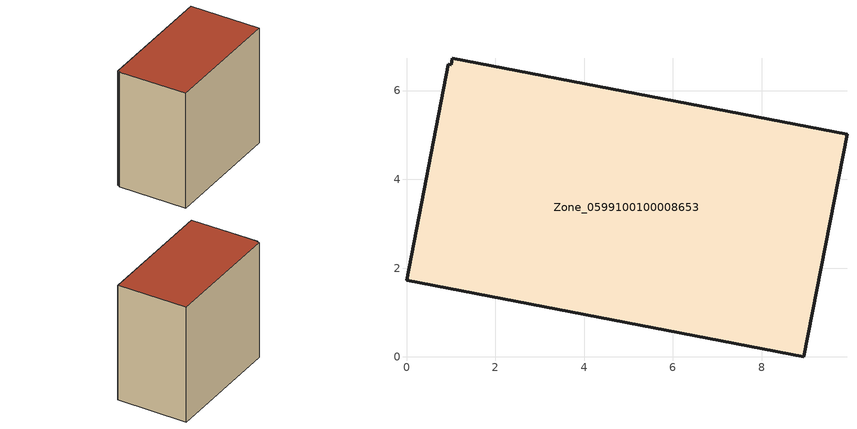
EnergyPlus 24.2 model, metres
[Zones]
Zone_0599100100008653
 floor ground (C_G): 0,1.73 0.94,6.6 1.01,6.58 1.03,6.73 9.93,5.01 8.95,0 z0
 wall outside (C_F): 0,1.73 8.95,0 9.93,5.01 1.03,6.73 1.01,6.58 0.94,6.6 0,1.73 z0:8.65
 roof outside (C_R): 0.94,6.6 0,1.73 8.95,0 9.93,5.01 1.03,6.73 1.01,6.58 z8.65
[BUILDING]
Pand.0599100100008653: North Axis=0; Terrain=City; Loads Convergence Tolerance Value=0.04; Temperature Convergence Tolerance Value=0.4; Solar Distribution=FullExterior; Maximum Number of Warmup Days=25; Minimum Number of Warmup Days=1
[Site:Location]
Rotterdam.The.Hague.AP_ZH_NLD Design_Conditions: Latitude=51.96; Longitude=4.45; Time Zone=1; Elevation=-4.5
[SITE:GROUNDTEMPERATURE:BUILDINGSURFACE]
18, 18, 18, 18, 18, 18, 18, 18, 18, 18, 18, 18
[MATERIAL] Thermal Absorptance=0.9; Solar Absorptance=0.7; Visible Absorptance=0.7
Name | Roughness | Thickness | Conductivity | Density | Specific Heat
G.TI.2015-2018 | MediumSmooth | 0.15 | 0.0428571 | 540 | 1210
F.TI.2015-2018 | Rough | 0.3 | 0.0666667 | 1920 | 840
R.TI.2015-2018 | MediumRough | 0.2 | 0.0333333 | 1500 | 1000
[CONSTRUCTION]
C_G: G.TI.2015-2018
C_F: F.TI.2015-2018
C_R: R.TI.2015-2018
[ZONE]
Zone_0599100100008653: Type=1; Multiplier=1; Ceiling Height=Autocalculate; Volume=Autocalculate; Floor Area=autocalculate; Part of Total Floor Area=Yes
[ZONEINFILTRATION:DESIGNFLOWRATE]
Infil_Zone_0599100100008653: Zone or ZoneList or Space or SpaceList=Zone_0599100100008653; Schedule=AlwaysOn; Design Flow Rate Calculation Method=Flow/Area; Flow Rate per Floor Area=0.0015; Constant Term Coefficient=1; Temperature Term Coefficient=0; Velocity Term Coefficient=0; Velocity Squared Term Coefficient=0
[HVACTEMPLATE:ZONE:IDEALLOADSAIRSYSTEM]
Zone_0599100100008653: Maximum Heating Supply Air Temperature=50; Minimum Cooling Supply Air Temperature=13; Maximum Heating Supply Air Humidity Ratio=0.0156; Minimum Cooling Supply Air Humidity Ratio=0.0077; Heating Limit=NoLimit; Cooling Limit=NoLimit; Dehumidification Control Type=ConstantSensibleHeatRatio; Cooling Sensible Heat Ratio=0.7; Dehumidification Setpoint=60; Humidification Control Type=None; Humidification Setpoint=30; Outdoor Air Method=None; Outdoor Air Flow Rate per Person=0.00944; Outdoor Air Flow Rate per Zone Floor Area=0; Outdoor Air Flow Rate per Zone=0; Demand Controlled Ventilation Type=None; Outdoor Air Economizer Type=NoEconomizer; Heat Recovery Type=None; Sensible Heat Recovery Effectiveness=0.7; Latent Heat Recovery Effectiveness=0.65
[ZONECONTROL:THERMOSTAT]
ThermostatControl_Zone_0599100100008653: Zone or ZoneList=Zone_0599100100008653; Control Type Schedule=DualSetpointControlType; Control 1=Thermostat_Zone_0599100100008653; Temperature Difference Between Cutout And Setpoint=0
[THERMOSTATSETPOINT:DUALSETPOINT]
Thermostat_Zone_0599100100008653: Heating Setpoint Temperature Schedule=HeatingSetpoint_Zone_0599100100008653; Cooling Setpoint Temperature Schedule=CoolingSetpoint_Zone_0599100100008653
[SCHEDULE:COMPACT]
HeatingSetpoint_Zone_0599100100008653: Through: 12/31, For: AllDays, Until: 24:00, 21
CoolingSetpoint_Zone_0599100100008653: Through: 12/31, For: AllDays, Until: 24:00, 24
DualSetpointControlType: Through: 12/31, For: AllDays, Until: 24:00, 4
AlwaysOn: Through: 12/31, For: AllDays, Until: 24:00, 1
